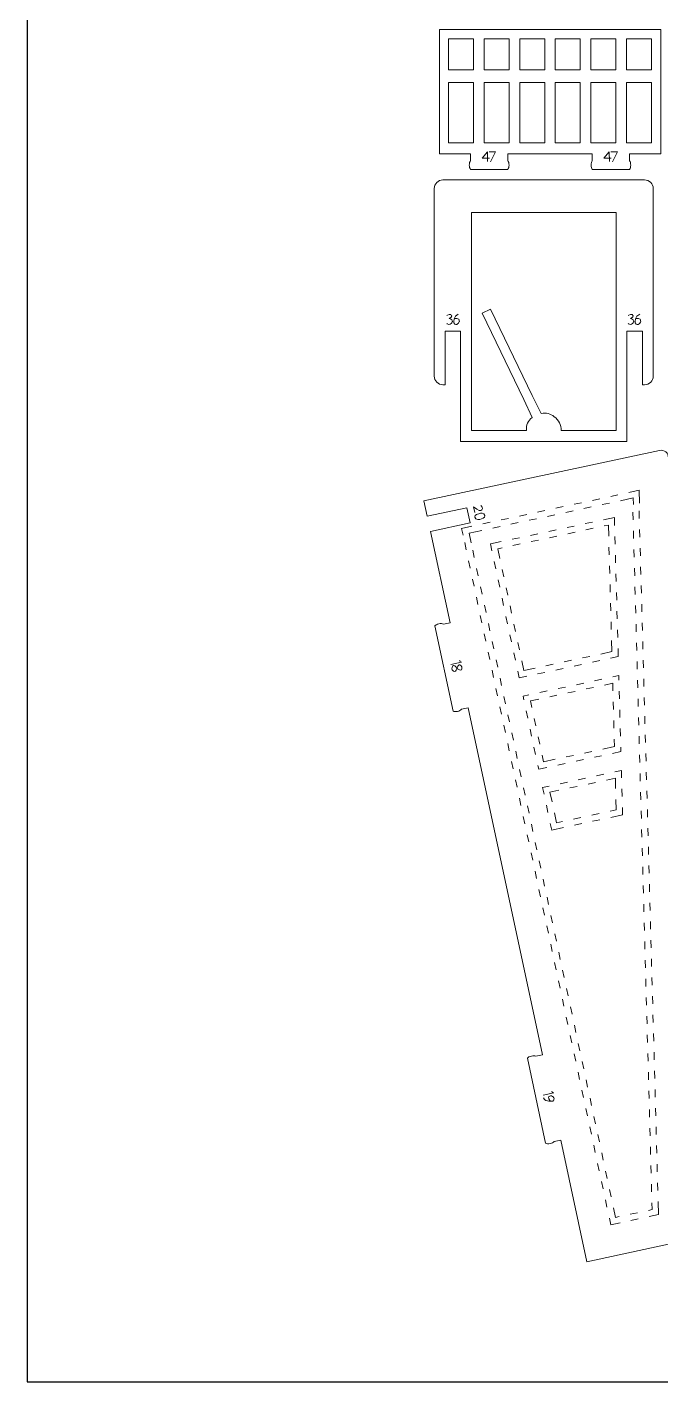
# Model space of a CAD drawing. Header units: centimetres. Extents: x -25 to 25, y -32.5 to 32.5.
# Drawn here: x -25 to -12.67, y -32.5 to -6.16 of the extents above; entities that cross this region are included whole.
import ezdxf

# ---------------------------------------------------------------- set-up
doc = ezdxf.new("R2010")
doc.units = ezdxf.units.CM
doc.header["$MEASUREMENT"] = 0
doc.layers.add('Capa 1', color=7, linetype='Continuous')

msp = doc.modelspace()

# ---------------------------------------------------------------- linework, layer by layer
at = {"layer": 'Capa 1', "color": 254}
msp.add_lwpolyline([(-25, -32.5), (25, -32.5), (25, 32.5), (-25, 32.5), (-25, -32.5)], close=True, dxfattribs=at)
at = {"layer": 'Capa 1', "color": 250, "lineweight": 9}
for points, knots in [([(-13.28045, -8.75421), (-13.28045, -8.75421), (-13.28049, -8.62171), (-13.28049, -8.62171), (-13.28049, -8.62171), (-13.28049, -8.62171), (-12.67528, -8.62171), (-12.67528, -8.62171), (-12.67528, -8.62171), (-12.67528, -8.62171), (-12.67528, -6.20094), (-12.67528, -6.20094), (-12.67528, -6.20094), (-12.67528, -6.20094), (-16.97973, -6.20094), (-16.97973, -6.20094), (-16.97973, -6.20094), (-16.97973, -6.20094), (-16.97973, -8.62171), (-16.97973, -8.62171), (-16.97973, -8.62171), (-16.97973, -8.62171), (-16.37453, -8.62171), (-16.37453, -8.62171), (-16.37453, -8.62171), (-16.37453, -8.62171), (-16.37453, -8.75421), (-16.37453, -8.75421)], [0, 0, 0, 0, 0.125, 0.125, 0.125, 0.125, 0.25, 0.25, 0.25, 0.25, 0.375, 0.375, 0.375, 0.375, 0.5, 0.5, 0.5, 0.5, 0.625, 0.625, 0.625, 0.625, 0.75, 0.75, 0.75, 0.75, 1, 1, 1, 1]), ([(-16.8013, -6.98458), (-16.8013, -6.98458), (-16.31466, -6.98458), (-16.31466, -6.98458), (-16.31466, -6.98458), (-16.31466, -6.98458), (-16.31466, -6.38563), (-16.31466, -6.38563), (-16.31466, -6.38563), (-16.31466, -6.38563), (-16.8013, -6.38563), (-16.8013, -6.38563), (-16.8013, -6.38563), (-16.8013, -6.38563), (-16.8013, -6.98458), (-16.8013, -6.98458)], [0, 0, 0, 0, 0.2, 0.2, 0.2, 0.2, 0.4, 0.4, 0.4, 0.4, 0.6, 0.6, 0.6, 0.6, 1, 1, 1, 1]), ([(-16.10911, -6.98458), (-16.10911, -6.98458), (-15.62247, -6.98458), (-15.62247, -6.98458), (-15.62247, -6.98458), (-15.62247, -6.98458), (-15.62247, -6.38563), (-15.62247, -6.38563), (-15.62247, -6.38563), (-15.62247, -6.38563), (-16.10911, -6.38563), (-16.10911, -6.38563), (-16.10911, -6.38563), (-16.10911, -6.38563), (-16.10911, -6.98458), (-16.10911, -6.98458)], [0, 0, 0, 0, 0.2, 0.2, 0.2, 0.2, 0.4, 0.4, 0.4, 0.4, 0.6, 0.6, 0.6, 0.6, 1, 1, 1, 1]), ([(-15.41692, -6.98458), (-15.41692, -6.98458), (-14.93029, -6.98458), (-14.93029, -6.98458), (-14.93029, -6.98458), (-14.93029, -6.98458), (-14.93029, -6.38563), (-14.93029, -6.38563), (-14.93029, -6.38563), (-14.93029, -6.38563), (-15.41692, -6.38563), (-15.41692, -6.38563), (-15.41692, -6.38563), (-15.41692, -6.38563), (-15.41692, -6.98458), (-15.41692, -6.98458)], [0, 0, 0, 0, 0.2, 0.2, 0.2, 0.2, 0.4, 0.4, 0.4, 0.4, 0.6, 0.6, 0.6, 0.6, 1, 1, 1, 1]), ([(-14.72473, -6.98458), (-14.72473, -6.98458), (-14.2381, -6.98458), (-14.2381, -6.98458), (-14.2381, -6.98458), (-14.2381, -6.98458), (-14.2381, -6.38563), (-14.2381, -6.38563), (-14.2381, -6.38563), (-14.2381, -6.38563), (-14.72473, -6.38563), (-14.72473, -6.38563), (-14.72473, -6.38563), (-14.72473, -6.38563), (-14.72473, -6.98458), (-14.72473, -6.98458)], [0, 0, 0, 0, 0.2, 0.2, 0.2, 0.2, 0.4, 0.4, 0.4, 0.4, 0.6, 0.6, 0.6, 0.6, 1, 1, 1, 1]), ([(-14.03254, -6.98458), (-14.03254, -6.98458), (-13.54591, -6.98458), (-13.54591, -6.98458), (-13.54591, -6.98458), (-13.54591, -6.98458), (-13.54591, -6.38563), (-13.54591, -6.38563), (-13.54591, -6.38563), (-13.54591, -6.38563), (-14.03254, -6.38563), (-14.03254, -6.38563), (-14.03254, -6.38563), (-14.03254, -6.38563), (-14.03254, -6.98458), (-14.03254, -6.98458)], [0, 0, 0, 0, 0.2, 0.2, 0.2, 0.2, 0.4, 0.4, 0.4, 0.4, 0.6, 0.6, 0.6, 0.6, 1, 1, 1, 1]), ([(-13.34035, -6.98458), (-13.34035, -6.98458), (-12.85372, -6.98458), (-12.85372, -6.98458), (-12.85372, -6.98458), (-12.85372, -6.98458), (-12.85372, -6.38563), (-12.85372, -6.38563), (-12.85372, -6.38563), (-12.85372, -6.38563), (-13.34035, -6.38563), (-13.34035, -6.38563), (-13.34035, -6.38563), (-13.34035, -6.38563), (-13.34035, -6.98458), (-13.34035, -6.98458)], [0, 0, 0, 0, 0.2, 0.2, 0.2, 0.2, 0.4, 0.4, 0.4, 0.4, 0.6, 0.6, 0.6, 0.6, 1, 1, 1, 1]), ([(-16.8013, -7.23452), (-16.8013, -7.23452), (-16.31466, -7.23452), (-16.31466, -7.23452), (-16.31466, -7.23452), (-16.31466, -7.23452), (-16.31466, -8.4052), (-16.31466, -8.4052), (-16.31466, -8.4052), (-16.31466, -8.4052), (-16.8013, -8.4052), (-16.8013, -8.4052), (-16.8013, -8.4052), (-16.8013, -8.4052), (-16.8013, -7.23452), (-16.8013, -7.23452)], [0, 0, 0, 0, 0.2, 0.2, 0.2, 0.2, 0.4, 0.4, 0.4, 0.4, 0.6, 0.6, 0.6, 0.6, 1, 1, 1, 1]), ([(-16.10911, -7.23452), (-16.10911, -7.23452), (-15.62247, -7.23452), (-15.62247, -7.23452), (-15.62247, -7.23452), (-15.62247, -7.23452), (-15.62247, -8.4052), (-15.62247, -8.4052), (-15.62247, -8.4052), (-15.62247, -8.4052), (-16.10911, -8.4052), (-16.10911, -8.4052), (-16.10911, -8.4052), (-16.10911, -8.4052), (-16.10911, -7.23452), (-16.10911, -7.23452)], [0, 0, 0, 0, 0.2, 0.2, 0.2, 0.2, 0.4, 0.4, 0.4, 0.4, 0.6, 0.6, 0.6, 0.6, 1, 1, 1, 1]), ([(-15.41692, -7.23452), (-15.41692, -7.23452), (-14.93029, -7.23452), (-14.93029, -7.23452), (-14.93029, -7.23452), (-14.93029, -7.23452), (-14.93029, -8.4052), (-14.93029, -8.4052), (-14.93029, -8.4052), (-14.93029, -8.4052), (-15.41692, -8.4052), (-15.41692, -8.4052), (-15.41692, -8.4052), (-15.41692, -8.4052), (-15.41692, -7.23452), (-15.41692, -7.23452)], [0, 0, 0, 0, 0.2, 0.2, 0.2, 0.2, 0.4, 0.4, 0.4, 0.4, 0.6, 0.6, 0.6, 0.6, 1, 1, 1, 1]), ([(-14.72473, -7.23452), (-14.72473, -7.23452), (-14.2381, -7.23452), (-14.2381, -7.23452), (-14.2381, -7.23452), (-14.2381, -7.23452), (-14.2381, -8.4052), (-14.2381, -8.4052), (-14.2381, -8.4052), (-14.2381, -8.4052), (-14.72473, -8.4052), (-14.72473, -8.4052), (-14.72473, -8.4052), (-14.72473, -8.4052), (-14.72473, -7.23452), (-14.72473, -7.23452)], [0, 0, 0, 0, 0.2, 0.2, 0.2, 0.2, 0.4, 0.4, 0.4, 0.4, 0.6, 0.6, 0.6, 0.6, 1, 1, 1, 1]), ([(-14.03254, -7.23452), (-14.03254, -7.23452), (-13.54591, -7.23452), (-13.54591, -7.23452), (-13.54591, -7.23452), (-13.54591, -7.23452), (-13.54591, -8.4052), (-13.54591, -8.4052), (-13.54591, -8.4052), (-13.54591, -8.4052), (-14.03254, -8.4052), (-14.03254, -8.4052), (-14.03254, -8.4052), (-14.03254, -8.4052), (-14.03254, -7.23452), (-14.03254, -7.23452)], [0, 0, 0, 0, 0.2, 0.2, 0.2, 0.2, 0.4, 0.4, 0.4, 0.4, 0.6, 0.6, 0.6, 0.6, 1, 1, 1, 1]), ([(-13.34035, -7.23452), (-13.34035, -7.23452), (-12.85372, -7.23452), (-12.85372, -7.23452), (-12.85372, -7.23452), (-12.85372, -7.23452), (-12.85372, -8.4052), (-12.85372, -8.4052), (-12.85372, -8.4052), (-12.85372, -8.4052), (-13.34035, -8.4052), (-13.34035, -8.4052), (-13.34035, -8.4052), (-13.34035, -8.4052), (-13.34035, -7.23452), (-13.34035, -7.23452)], [0, 0, 0, 0, 0.2, 0.2, 0.2, 0.2, 0.4, 0.4, 0.4, 0.4, 0.6, 0.6, 0.6, 0.6, 1, 1, 1, 1]), ([(-15.64827, -8.75421), (-15.64827, -8.75421), (-15.64831, -8.62171), (-15.64831, -8.62171), (-15.64831, -8.62171), (-15.64831, -8.62171), (-14.00671, -8.62171), (-14.00671, -8.62171), (-14.00671, -8.62171), (-14.00671, -8.62171), (-14.00671, -8.75421), (-14.00671, -8.75421)], [0, 0, 0, 0, 0.25, 0.25, 0.25, 0.25, 0.5, 0.5, 0.5, 0.5, 1, 1, 1, 1]), ([(-16.37453, -8.75421), (-16.38852, -8.77217), (-16.39779, -8.80356), (-16.39779, -8.83928), (-16.39779, -8.83928), (-16.39779, -8.87499), (-16.38852, -8.90638), (-16.37453, -8.92434)], [0, 0, 0, 0, 0.33333333, 0.33333333, 0.33333333, 0.33333333, 1, 1, 1, 1]), ([(-15.64827, -8.75421), (-15.63428, -8.77217), (-15.62501, -8.80356), (-15.62501, -8.83928), (-15.62501, -8.83928), (-15.62501, -8.87499), (-15.63428, -8.90638), (-15.64827, -8.92434)], [0, 0, 0, 0, 0.33333333, 0.33333333, 0.33333333, 0.33333333, 1, 1, 1, 1]), ([(-14.00671, -8.75421), (-14.0207, -8.77217), (-14.02997, -8.80356), (-14.02997, -8.83928), (-14.02997, -8.83928), (-14.02997, -8.87499), (-14.0207, -8.90638), (-14.00671, -8.92434)], [0, 0, 0, 0, 0.33333333, 0.33333333, 0.33333333, 0.33333333, 1, 1, 1, 1]), ([(-13.28045, -8.75421), (-13.26646, -8.77217), (-13.25719, -8.80356), (-13.25719, -8.83928), (-13.25719, -8.83928), (-13.25719, -8.87499), (-13.26646, -8.90638), (-13.28045, -8.92434)], [0, 0, 0, 0, 0.33333333, 0.33333333, 0.33333333, 0.33333333, 1, 1, 1, 1]), ([(-13.33056, -14.21333), (-13.33056, -14.21333), (-13.33056, -12.07013), (-13.33056, -12.07013), (-13.33056, -12.07013), (-13.33056, -12.07013), (-13.03056, -12.07013), (-13.03056, -12.07013), (-13.03056, -12.07013), (-13.03056, -12.07013), (-13.03056, -13.11168), (-13.03056, -13.11168), (-13.03056, -13.11168), (-13.03056, -13.11168), (-12.9882, -13.11168), (-12.9882, -13.11168), (-12.9882, -13.11168), (-12.94329, -13.11168), (-12.90017, -13.09389), (-12.8684, -13.06216), (-12.8684, -13.06216), (-12.8366, -13.03039), (-12.81874, -12.98707), (-12.81874, -12.94216), (-12.81874, -12.94216), (-12.81874, -12.94216), (-12.81874, -9.29812), (-12.81874, -9.29812), (-12.81874, -9.29812), (-12.81868, -9.25321), (-12.8365, -9.21012), (-12.86827, -9.17832), (-12.86827, -9.17832), (-12.9, -9.14655), (-12.94329, -9.12866), (-12.9882, -9.12866), (-12.9882, -9.12866), (-12.9882, -9.12866), (-16.91027, -9.12866), (-16.91027, -9.12866), (-16.91027, -9.12866), (-16.95517, -9.1286), (-16.99827, -9.14647), (-17.03006, -9.17819), (-17.03006, -9.17819), (-17.06185, -9.20991), (-17.07972, -9.25321), (-17.07972, -9.29812), (-17.07972, -9.29812), (-17.07972, -9.29812), (-17.07972, -12.94216), (-17.07972, -12.94216), (-17.07972, -12.94216), (-17.07979, -12.98707), (-17.06192, -13.03018), (-17.0302, -13.06196), (-17.0302, -13.06196), (-16.99848, -13.09374), (-16.95517, -13.11161), (-16.91027, -13.11168), (-16.91027, -13.11168), (-16.91027, -13.11168), (-16.86784, -13.11168), (-16.86784, -13.11168), (-16.86784, -13.11168), (-16.86784, -13.11168), (-16.86784, -12.07013), (-16.86784, -12.07013), (-16.86784, -12.07013), (-16.86784, -12.07013), (-16.56784, -12.07013), (-16.56784, -12.07013), (-16.56784, -12.07013), (-16.56784, -12.07013), (-16.56784, -14.21333), (-16.56784, -14.21333), (-16.56784, -14.21333), (-16.56784, -14.21333), (-13.33056, -14.21333), (-13.33056, -14.21333)], [0, 0, 0, 0, 0.04761905, 0.04761905, 0.04761905, 0.04761905, 0.0952381, 0.0952381, 0.0952381, 0.0952381, 0.14285714, 0.14285714, 0.14285714, 0.14285714, 0.19047619, 0.19047619, 0.19047619, 0.19047619, 0.23809524, 0.23809524, 0.23809524, 0.23809524, 0.28571429, 0.28571429, 0.28571429, 0.28571429, 0.33333333, 0.33333333, 0.33333333, 0.33333333, 0.38095238, 0.38095238, 0.38095238, 0.38095238, 0.42857143, 0.42857143, 0.42857143, 0.42857143, 0.47619048, 0.47619048, 0.47619048, 0.47619048, 0.52380952, 0.52380952, 0.52380952, 0.52380952, 0.57142857, 0.57142857, 0.57142857, 0.57142857, 0.61904762, 0.61904762, 0.61904762, 0.61904762, 0.66666667, 0.66666667, 0.66666667, 0.66666667, 0.71428571, 0.71428571, 0.71428571, 0.71428571, 0.76190476, 0.76190476, 0.76190476, 0.76190476, 0.80952381, 0.80952381, 0.80952381, 0.80952381, 0.85714286, 0.85714286, 0.85714286, 0.85714286, 0.9047619, 0.9047619, 0.9047619, 0.9047619, 1, 1, 1, 1]), ([(-14.99752, -13.66707), (-14.89342, -13.65736), (-14.82867, -13.66756), (-14.74415, -13.73174), (-14.74415, -13.73174), (-14.65968, -13.79599), (-14.6101, -13.89537), (-14.61023, -14.00151), (-14.61023, -14.00151), (-14.61023, -14.00151), (-13.54244, -14.00151), (-13.54244, -14.00151), (-13.54244, -14.00151), (-13.54244, -14.00151), (-13.54244, -11.85825), (-13.54244, -11.85825), (-13.54244, -11.85825), (-13.54244, -11.85825), (-13.54244, -9.76425), (-13.54244, -9.76425), (-13.54244, -9.76425), (-13.54244, -9.76425), (-16.35596, -9.76425), (-16.35596, -9.76425), (-16.35596, -9.76425), (-16.35596, -9.76425), (-16.35596, -11.85825), (-16.35596, -11.85825), (-16.35596, -11.85825), (-16.35596, -11.85825), (-16.35596, -14.00151), (-16.35596, -14.00151), (-16.35596, -14.00151), (-16.35596, -14.00151), (-15.28817, -14.00151), (-15.28817, -14.00151), (-15.28817, -14.00151), (-15.28817, -13.89256), (-15.26307, -13.81207), (-15.17467, -13.74837), (-15.17467, -13.74837), (-15.17467, -13.74837), (-15.33817, -13.39925), (-15.33817, -13.39925), (-15.33817, -13.39925), (-15.33817, -13.39925), (-16.14749, -11.71972), (-16.14749, -11.71972), (-16.14749, -11.71972), (-16.14749, -11.71972), (-15.98714, -11.64248), (-15.98714, -11.64248), (-15.98714, -11.64248), (-15.98714, -11.64248), (-15.17782, -13.32202), (-15.17782, -13.32202), (-15.17782, -13.32202), (-15.17782, -13.32202), (-14.99752, -13.66707), (-14.99752, -13.66707)], [0, 0, 0, 0, 0.0625, 0.0625, 0.0625, 0.0625, 0.125, 0.125, 0.125, 0.125, 0.1875, 0.1875, 0.1875, 0.1875, 0.25, 0.25, 0.25, 0.25, 0.3125, 0.3125, 0.3125, 0.3125, 0.375, 0.375, 0.375, 0.375, 0.4375, 0.4375, 0.4375, 0.4375, 0.5, 0.5, 0.5, 0.5, 0.5625, 0.5625, 0.5625, 0.5625, 0.625, 0.625, 0.625, 0.625, 0.6875, 0.6875, 0.6875, 0.6875, 0.75, 0.75, 0.75, 0.75, 0.8125, 0.8125, 0.8125, 0.8125, 0.875, 0.875, 0.875, 0.875, 1, 1, 1, 1]), ([(-16.90226, -17.76501), (-16.90226, -17.76501), (-16.77272, -17.73727), (-16.77272, -17.73727), (-16.77272, -17.73727), (-16.77272, -17.73727), (-17.15297, -15.96196), (-17.15297, -15.96196), (-17.15297, -15.96196), (-17.15297, -15.96196), (-16.3837, -15.7972), (-16.3837, -15.7972), (-16.3837, -15.7972), (-16.3837, -15.7972), (-16.44707, -15.50133), (-16.44707, -15.50133), (-16.44707, -15.50133), (-16.44707, -15.50133), (-17.21635, -15.66609), (-17.21635, -15.66609), (-17.21635, -15.66609), (-17.21635, -15.66609), (-17.27973, -15.37019), (-17.27973, -15.37019), (-17.27973, -15.37019), (-17.27973, -15.37019), (-12.70029, -14.38932), (-12.70029, -14.38932), (-12.70029, -14.38932), (-12.65625, -14.37993), (-12.61036, -14.39064), (-12.57503, -14.41846), (-12.57503, -14.41846), (-12.53969, -14.44632), (-12.52369, -14.48827), (-12.52246, -14.53327)], [0, 0, 0, 0, 0.1, 0.1, 0.1, 0.1, 0.2, 0.2, 0.2, 0.2, 0.3, 0.3, 0.3, 0.3, 0.4, 0.4, 0.4, 0.4, 0.5, 0.5, 0.5, 0.5, 0.6, 0.6, 0.6, 0.6, 0.7, 0.7, 0.7, 0.7, 0.8, 0.8, 0.8, 0.8, 1, 1, 1, 1]), ([(-17.06864, -17.80065), (-17.05401, -17.78321), (-17.02526, -17.76757), (-16.99033, -17.76009), (-16.99033, -17.76009), (-16.95541, -17.75261), (-16.92277, -17.7551), (-16.90228, -17.76502)], [0, 0, 0, 0, 0.33333333, 0.33333333, 0.33333333, 0.33333333, 1, 1, 1, 1]), ([(-16.71375, -19.45757), (-16.69326, -19.46749), (-16.66062, -19.46997), (-16.62569, -19.4625), (-16.62569, -19.4625), (-16.59077, -19.45501), (-16.56202, -19.43938), (-16.54739, -19.42193)], [0, 0, 0, 0, 0.33333333, 0.33333333, 0.33333333, 0.33333333, 1, 1, 1, 1]), ([(-15.10239, -26.16821), (-15.10239, -26.16821), (-14.97286, -26.14041), (-14.97286, -26.14041), (-14.97286, -26.14041), (-14.97286, -26.14041), (-16.41781, -19.39423), (-16.41781, -19.39423), (-16.41781, -19.39423), (-16.41781, -19.39423), (-16.54737, -19.42195), (-16.54737, -19.42195)], [0, 0, 0, 0, 0.25, 0.25, 0.25, 0.25, 0.5, 0.5, 0.5, 0.5, 1, 1, 1, 1]), ([(-15.26877, -26.20385), (-15.25413, -26.18642), (-15.22538, -26.17077), (-15.19045, -26.16329), (-15.19045, -26.16329), (-15.15554, -26.15581), (-15.1229, -26.15831), (-15.10241, -26.16822)], [0, 0, 0, 0, 0.33333333, 0.33333333, 0.33333333, 0.33333333, 1, 1, 1, 1]), ([(-14.91387, -27.86078), (-14.89337, -27.87069), (-14.86075, -27.87318), (-14.82582, -27.8657), (-14.82582, -27.8657), (-14.7909, -27.85822), (-14.76215, -27.84258), (-14.74751, -27.82515)], [0, 0, 0, 0, 0.33333333, 0.33333333, 0.33333333, 0.33333333, 1, 1, 1, 1]), ([(-12.10097, -29.60773), (-12.09898, -29.68067), (-12.15062, -29.74464), (-12.22194, -29.75987), (-12.22194, -29.75987), (-12.22194, -29.75987), (-14.11095, -30.16447), (-14.11095, -30.16447), (-14.11095, -30.16447), (-14.11095, -30.16447), (-14.61796, -27.79739), (-14.61796, -27.79739), (-14.61796, -27.79739), (-14.61796, -27.79739), (-14.7475, -27.82514), (-14.7475, -27.82514)], [0, 0, 0, 0, 0.2, 0.2, 0.2, 0.2, 0.4, 0.4, 0.4, 0.4, 0.6, 0.6, 0.6, 0.6, 1, 1, 1, 1])]:
    msp.add_open_spline(points, degree=3, knots=knots, dxfattribs=at)
at = {"layer": 'Capa 1', "color": 22, "lineweight": 5}
for points, knots in [([(-16.00798, -8.70822), (-16.00798, -8.70822), (-16.14764, -8.70822), (-16.14764, -8.70822), (-16.14764, -8.70822), (-16.14764, -8.70822), (-16.04259, -8.58461), (-16.04259, -8.58461), (-16.04259, -8.58461), (-16.04259, -8.58461), (-16.04138, -8.77252), (-16.04138, -8.77252)], [0, 0, 0, 0, 0.25, 0.25, 0.25, 0.25, 0.5, 0.5, 0.5, 0.5, 1, 1, 1, 1]), ([(-16.01131, -8.58378), (-16.01131, -8.58378), (-15.88605, -8.58378), (-15.88605, -8.58378), (-15.88605, -8.58378), (-15.88605, -8.58378), (-15.98327, -8.77336), (-15.98327, -8.77336)], [0, 0, 0, 0, 0.33333333, 0.33333333, 0.33333333, 0.33333333, 1, 1, 1, 1]), ([(-13.63995, -8.70822), (-13.63995, -8.70822), (-13.77961, -8.70822), (-13.77961, -8.70822), (-13.77961, -8.70822), (-13.77961, -8.70822), (-13.67456, -8.58461), (-13.67456, -8.58461), (-13.67456, -8.58461), (-13.67456, -8.58461), (-13.67335, -8.77252), (-13.67335, -8.77252)], [0, 0, 0, 0, 0.25, 0.25, 0.25, 0.25, 0.5, 0.5, 0.5, 0.5, 1, 1, 1, 1]), ([(-13.64328, -8.58378), (-13.64328, -8.58378), (-13.51802, -8.58378), (-13.51802, -8.58378), (-13.51802, -8.58378), (-13.51802, -8.58378), (-13.61524, -8.77336), (-13.61524, -8.77336)], [0, 0, 0, 0, 0.33333333, 0.33333333, 0.33333333, 0.33333333, 1, 1, 1, 1]), ([(-16.83641, -11.91926), (-16.83641, -11.91926), (-16.82918, -11.93774), (-16.79313, -11.93654), (-16.79313, -11.93654), (-16.77442, -11.93592), (-16.76102, -11.92923), (-16.7513, -11.92158), (-16.7513, -11.92158), (-16.7276, -11.90288), (-16.72638, -11.87384), (-16.72638, -11.87384), (-16.72638, -11.87384), (-16.7276, -11.83213), (-16.78882, -11.82409), (-16.78882, -11.82409), (-16.78882, -11.82409), (-16.72886, -11.8018), (-16.74123, -11.76967), (-16.74123, -11.76967), (-16.74123, -11.76967), (-16.74987, -11.72024), (-16.83641, -11.76223), (-16.83641, -11.76223)], [0, 0, 0, 0, 0.14285714, 0.14285714, 0.14285714, 0.14285714, 0.28571429, 0.28571429, 0.28571429, 0.28571429, 0.42857143, 0.42857143, 0.42857143, 0.42857143, 0.57142857, 0.57142857, 0.57142857, 0.57142857, 0.71428571, 0.71428571, 0.71428571, 0.71428571, 1, 1, 1, 1]), ([(-16.68915, -11.83098), (-16.68915, -11.83098), (-16.58531, -11.79043), (-16.59026, -11.87909), (-16.59026, -11.87909), (-16.59026, -11.87909), (-16.64545, -12.00086), (-16.70071, -11.90517), (-16.70071, -11.90517), (-16.70071, -11.90517), (-16.70565, -11.7601), (-16.61174, -11.74034)], [0, 0, 0, 0, 0.25, 0.25, 0.25, 0.25, 0.5, 0.5, 0.5, 0.5, 1, 1, 1, 1]), ([(-13.30737, -11.91926), (-13.30737, -11.91926), (-13.30014, -11.93774), (-13.26409, -11.93654), (-13.26409, -11.93654), (-13.24538, -11.93592), (-13.23198, -11.92923), (-13.22226, -11.92158), (-13.22226, -11.92158), (-13.19856, -11.90288), (-13.19734, -11.87384), (-13.19734, -11.87384), (-13.19734, -11.87384), (-13.19856, -11.83213), (-13.25978, -11.82409), (-13.25978, -11.82409), (-13.25978, -11.82409), (-13.19982, -11.8018), (-13.21219, -11.76967), (-13.21219, -11.76967), (-13.21219, -11.76967), (-13.22083, -11.72024), (-13.30737, -11.76223), (-13.30737, -11.76223)], [0, 0, 0, 0, 0.14285714, 0.14285714, 0.14285714, 0.14285714, 0.28571429, 0.28571429, 0.28571429, 0.28571429, 0.42857143, 0.42857143, 0.42857143, 0.42857143, 0.57142857, 0.57142857, 0.57142857, 0.57142857, 0.71428571, 0.71428571, 0.71428571, 0.71428571, 1, 1, 1, 1]), ([(-13.16011, -11.83098), (-13.16011, -11.83098), (-13.05627, -11.79043), (-13.06122, -11.87909), (-13.06122, -11.87909), (-13.06122, -11.87909), (-13.11641, -12.00086), (-13.17167, -11.90517), (-13.17167, -11.90517), (-13.17167, -11.90517), (-13.17661, -11.7601), (-13.0827, -11.74034)], [0, 0, 0, 0, 0.25, 0.25, 0.25, 0.25, 0.5, 0.5, 0.5, 0.5, 1, 1, 1, 1]), ([(-16.24895, -15.52817), (-16.24895, -15.52817), (-16.31428, -15.48276), (-16.31428, -15.48276), (-16.31428, -15.48276), (-16.31428, -15.48276), (-16.29013, -15.59553), (-16.29013, -15.59553)], [0, 0, 0, 0, 0.33333333, 0.33333333, 0.33333333, 0.33333333, 1, 1, 1, 1]), ([(-16.17158, -15.4585), (-16.17158, -15.4585), (-16.11873, -15.51041), (-16.15294, -15.54551), (-16.15294, -15.54551), (-16.15294, -15.54551), (-16.17668, -15.58222), (-16.24895, -15.52817)], [0, 0, 0, 0, 0.33333333, 0.33333333, 0.33333333, 0.33333333, 1, 1, 1, 1]), ([(-16.2875, -15.68653), (-16.2875, -15.68653), (-16.30751, -15.62985), (-16.19194, -15.61124), (-16.19194, -15.61124), (-16.19194, -15.61124), (-16.10486, -15.59259), (-16.09435, -15.65265)], [0, 0, 0, 0, 0.33333333, 0.33333333, 0.33333333, 0.33333333, 1, 1, 1, 1]), ([(-16.09453, -15.65269), (-16.09453, -15.65269), (-16.07455, -15.70943), (-16.19006, -15.72805), (-16.19006, -15.72805), (-16.19006, -15.72805), (-16.27714, -15.74666), (-16.28772, -15.68658)], [0, 0, 0, 0, 0.33333333, 0.33333333, 0.33333333, 0.33333333, 1, 1, 1, 1]), ([(-16.63206, -18.61916), (-16.63206, -18.61916), (-16.60296, -18.49858), (-16.54096, -18.5948), (-16.54096, -18.5948), (-16.54096, -18.5948), (-16.52885, -18.75246), (-16.6703, -18.5823), (-16.6703, -18.5823), (-16.6703, -18.5823), (-16.73777, -18.53165), (-16.73925, -18.63762), (-16.73925, -18.63762), (-16.73925, -18.63762), (-16.6807, -18.76151), (-16.63206, -18.61916)], [0, 0, 0, 0, 0.2, 0.2, 0.2, 0.2, 0.4, 0.4, 0.4, 0.4, 0.6, 0.6, 0.6, 0.6, 1, 1, 1, 1]), ([(-14.81961, -27.04343), (-14.81961, -27.04343), (-14.90698, -26.94487), (-14.81876, -26.93438), (-14.81876, -26.93438), (-14.81876, -26.93438), (-14.68929, -26.96768), (-14.77401, -27.03865), (-14.77401, -27.03865), (-14.77401, -27.03865), (-14.91602, -27.06859), (-14.95172, -26.97949)], [0, 0, 0, 0, 0.25, 0.25, 0.25, 0.25, 0.5, 0.5, 0.5, 0.5, 1, 1, 1, 1])]:
    msp.add_open_spline(points, degree=3, knots=knots, dxfattribs=at)
at = {"layer": 'Capa 1', "color": 250, "lineweight": 9}
for points in [[(-16.37453, -8.92434), (-16.37453, -8.92434), (-15.64831, -8.92434), (-15.64831, -8.92434)], [(-14.00671, -8.92434), (-14.00671, -8.92434), (-13.28049, -8.92434), (-13.28049, -8.92434)], [(-16.71374, -19.45762), (-16.71374, -19.45762), (-17.06864, -17.80065), (-17.06864, -17.80065)], [(-14.91387, -27.86078), (-14.91387, -27.86078), (-15.26878, -26.2038), (-15.26878, -26.2038)]]:
    msp.add_open_spline(points, degree=3, dxfattribs=at)
at = {"layer": 'Capa 1', "color": 1, "lineweight": 9}
for points in [[(-13.6479, -15.2828), (-13.6479, -15.2828), (-13.50588, -15.25238), (-13.50588, -15.25238)], [(-16.44707, -15.50133), (-16.44707, -15.50133), (-16.3837, -15.79719), (-16.3837, -15.79719)], [(-14.71309, -15.51096), (-14.71309, -15.51096), (-14.57107, -15.48054), (-14.57107, -15.48054)], [(-14.35801, -15.4349), (-14.35801, -15.4349), (-14.21599, -15.40448), (-14.21599, -15.40448)], [(-14.16713, -15.51782), (-14.16713, -15.51782), (-14.0251, -15.4874), (-14.0251, -15.4874)], [(-14.00293, -15.35885), (-14.00293, -15.35885), (-13.86091, -15.32843), (-13.86091, -15.32843)], [(-13.81205, -15.44177), (-13.81205, -15.44177), (-13.67003, -15.41135), (-13.67003, -15.41135)], [(-16.13331, -15.81515), (-16.13331, -15.81515), (-15.99129, -15.78473), (-15.99129, -15.78473)], [(-15.77828, -15.73911), (-15.77828, -15.73911), (-15.63626, -15.70869), (-15.63626, -15.70869)], [(-15.58735, -15.82202), (-15.58735, -15.82202), (-15.44533, -15.7916), (-15.44533, -15.7916)], [(-15.4232, -15.66306), (-15.4232, -15.66306), (-15.28118, -15.63264), (-15.28118, -15.63264)], [(-15.23232, -15.74598), (-15.23232, -15.74598), (-15.0903, -15.71556), (-15.0903, -15.71556)], [(-15.06812, -15.587), (-15.06812, -15.587), (-14.9261, -15.55658), (-14.9261, -15.55658)], [(-14.87724, -15.66992), (-14.87724, -15.66992), (-14.73522, -15.6395), (-14.73522, -15.6395)], [(-14.52216, -15.59387), (-14.52216, -15.59387), (-14.38014, -15.56345), (-14.38014, -15.56345)], [(-14.14173, -15.81212), (-14.14173, -15.81212), (-13.99966, -15.78169), (-13.99966, -15.78169)], [(-13.21475, -15.59089), (-13.21475, -15.59089), (-13.21073, -15.73607), (-13.21073, -15.73607)], [(-13.09436, -15.5651), (-13.09436, -15.5651), (-13.09034, -15.71029), (-13.09034, -15.71029)], [(-15.94243, -15.89807), (-15.94243, -15.89807), (-15.80041, -15.86765), (-15.80041, -15.86765)], [(-15.20692, -16.04027), (-15.20692, -16.04027), (-15.06485, -16.00984), (-15.06485, -16.00984)], [(-14.85184, -15.96421), (-14.85184, -15.96421), (-14.70982, -15.93379), (-14.70982, -15.93379)], [(-14.83845, -16.08515), (-14.83845, -16.08515), (-14.69643, -16.05473), (-14.69643, -16.05473)], [(-14.49676, -15.88816), (-14.49676, -15.88816), (-14.35474, -15.85774), (-14.35474, -15.85774)], [(-14.48342, -16.00911), (-14.48342, -16.00911), (-14.34139, -15.97869), (-14.34139, -15.97869)], [(-14.12834, -15.93305), (-14.12834, -15.93305), (-13.98631, -15.90263), (-13.98631, -15.90263)], [(-13.56495, -16.06439), (-13.56495, -16.06439), (-13.56098, -16.20959), (-13.56098, -16.20959)], [(-13.20474, -15.95386), (-13.20474, -15.95386), (-13.20073, -16.09904), (-13.20073, -16.09904)], [(-13.08436, -15.92807), (-13.08436, -15.92807), (-13.08039, -16.07327), (-13.08039, -16.07327)], [(-16.45729, -16.3205), (-16.45729, -16.3205), (-16.48771, -16.17848), (-16.48771, -16.17848)], [(-16.3009, -16.47264), (-16.3009, -16.47264), (-16.33132, -16.33062), (-16.33132, -16.33062)], [(-15.56195, -16.11631), (-15.56195, -16.11631), (-15.41993, -16.08589), (-15.41993, -16.08589)], [(-15.54861, -16.23726), (-15.54861, -16.23726), (-15.40658, -16.20684), (-15.40658, -16.20684)], [(-15.19353, -16.16121), (-15.19353, -16.16121), (-15.05151, -16.13079), (-15.05151, -16.13079)], [(-13.68034, -16.27166), (-13.68034, -16.27166), (-13.67632, -16.41685), (-13.67632, -16.41685)], [(-13.19474, -16.31683), (-13.19474, -16.31683), (-13.19077, -16.46202), (-13.19077, -16.46202)], [(-13.07436, -16.29104), (-13.07436, -16.29104), (-13.07039, -16.43624), (-13.07039, -16.43624)], [(-16.38125, -16.67553), (-16.38125, -16.67553), (-16.41167, -16.53351), (-16.41167, -16.53351)], [(-15.88244, -16.6925), (-15.88244, -16.6925), (-15.91286, -16.55048), (-15.91286, -16.55048)], [(-13.55495, -16.42736), (-13.55495, -16.42736), (-13.55098, -16.57256), (-13.55098, -16.57256)], [(-16.22485, -16.82772), (-16.22485, -16.82772), (-16.25527, -16.68569), (-16.25527, -16.68569)], [(-15.72609, -16.84469), (-15.72609, -16.84469), (-15.75651, -16.70267), (-15.75651, -16.70267)], [(-13.67033, -16.63463), (-13.67033, -16.63463), (-13.66636, -16.77983), (-13.66636, -16.77983)], [(-13.545, -16.79034), (-13.545, -16.79034), (-13.54098, -16.93553), (-13.54098, -16.93553)], [(-13.18474, -16.6798), (-13.18474, -16.6798), (-13.18077, -16.82499), (-13.18077, -16.82499)], [(-13.06441, -16.65402), (-13.06441, -16.65402), (-13.06039, -16.79921), (-13.06039, -16.79921)], [(-16.3052, -17.03061), (-16.3052, -17.03061), (-16.33562, -16.88859), (-16.33562, -16.88859)], [(-16.14879, -17.1828), (-16.14879, -17.1828), (-16.17921, -17.04077), (-16.17921, -17.04077)], [(-15.8064, -17.04753), (-15.8064, -17.04753), (-15.83682, -16.90551), (-15.83682, -16.90551)], [(-15.65004, -17.19973), (-15.65004, -17.19973), (-15.68046, -17.0577), (-15.68046, -17.0577)], [(-13.66033, -16.99761), (-13.66033, -16.99761), (-13.65636, -17.1428), (-13.65636, -17.1428)], [(-13.17479, -17.04278), (-13.17479, -17.04278), (-13.17077, -17.18796), (-13.17077, -17.18796)], [(-13.0544, -17.01699), (-13.0544, -17.01699), (-13.05039, -17.16218), (-13.05039, -17.16218)], [(-16.22914, -17.38569), (-16.22914, -17.38569), (-16.25957, -17.24362), (-16.25957, -17.24362)], [(-15.73034, -17.40261), (-15.73034, -17.40261), (-15.76076, -17.26059), (-15.76076, -17.26059)], [(-13.65038, -17.36059), (-13.65038, -17.36059), (-13.64635, -17.50582), (-13.64635, -17.50582)], [(-13.535, -17.15332), (-13.535, -17.15332), (-13.53098, -17.2985), (-13.53098, -17.2985)], [(-13.0444, -17.37997), (-13.0444, -17.37997), (-13.04043, -17.52516), (-13.04043, -17.52516)], [(-16.1531, -17.74072), (-16.1531, -17.74072), (-16.18352, -17.5987), (-16.18352, -17.5987)], [(-16.07275, -17.53783), (-16.07275, -17.53783), (-16.10317, -17.39581), (-16.10317, -17.39581)], [(-15.65429, -17.75769), (-15.65429, -17.75769), (-15.68471, -17.61567), (-15.68471, -17.61567)], [(-15.57399, -17.5548), (-15.57399, -17.5548), (-15.60441, -17.41278), (-15.60441, -17.41278)], [(-13.52499, -17.51633), (-13.52499, -17.51633), (-13.52097, -17.66152), (-13.52097, -17.66152)], [(-13.16479, -17.40575), (-13.16479, -17.40575), (-13.16077, -17.55094), (-13.16077, -17.55094)], [(-15.9967, -17.89291), (-15.9967, -17.89291), (-16.02712, -17.75089), (-16.02712, -17.75089)], [(-15.49793, -17.90988), (-15.49793, -17.90988), (-15.52836, -17.76781), (-15.52836, -17.76781)], [(-13.64037, -17.7236), (-13.64037, -17.7236), (-13.63635, -17.86879), (-13.63635, -17.86879)], [(-13.51498, -17.8793), (-13.51498, -17.8793), (-13.51101, -18.0245), (-13.51101, -18.0245)], [(-13.15479, -17.76872), (-13.15479, -17.76872), (-13.15082, -17.91392), (-13.15082, -17.91392)], [(-13.0344, -17.74294), (-13.0344, -17.74294), (-13.03043, -17.88813), (-13.03043, -17.88813)], [(-16.07704, -18.0958), (-16.07704, -18.0958), (-16.10746, -17.95378), (-16.10746, -17.95378)], [(-15.92064, -18.24799), (-15.92064, -18.24799), (-15.95106, -18.10596), (-15.95106, -18.10596)], [(-15.57824, -18.11272), (-15.57824, -18.11272), (-15.60866, -17.9707), (-15.60866, -17.9707)], [(-15.42189, -18.26492), (-15.42189, -18.26492), (-15.45231, -18.12289), (-15.45231, -18.12289)], [(-13.14479, -18.13169), (-13.14479, -18.13169), (-13.14082, -18.27689), (-13.14082, -18.27689)], [(-13.0244, -18.10591), (-13.0244, -18.10591), (-13.02043, -18.2511), (-13.02043, -18.2511)], [(-16.001, -18.45083), (-16.001, -18.45083), (-16.03142, -18.30881), (-16.03142, -18.30881)], [(-15.50219, -18.4678), (-15.50219, -18.4678), (-15.53261, -18.32578), (-15.53261, -18.32578)], [(-14.05399, -18.39281), (-14.05399, -18.39281), (-14.19601, -18.42323), (-14.19601, -18.42323)], [(-15.92495, -18.80591), (-15.92495, -18.80591), (-15.95537, -18.66389), (-15.95537, -18.66389)], [(-15.8446, -18.60302), (-15.8446, -18.60302), (-15.87502, -18.461), (-15.87502, -18.461)], [(-15.42868, -18.81101), (-15.42868, -18.81101), (-15.45656, -18.68086), (-15.45656, -18.68086)], [(-15.3357, -18.66734), (-15.3357, -18.66734), (-15.37625, -18.47797), (-15.37625, -18.47797)], [(-15.11918, -18.62096), (-15.11918, -18.62096), (-15.3357, -18.66734), (-15.3357, -18.66734)], [(-14.9263, -18.7034), (-14.9263, -18.7034), (-15.06832, -18.73382), (-15.06832, -18.73382)], [(-14.76415, -18.54492), (-14.76415, -18.54492), (-14.90617, -18.57534), (-14.90617, -18.57534)], [(-14.57122, -18.62735), (-14.57122, -18.62735), (-14.71324, -18.65777), (-14.71324, -18.65777)], [(-14.40907, -18.46886), (-14.40907, -18.46886), (-14.55109, -18.49928), (-14.55109, -18.49928)], [(-14.21619, -18.55131), (-14.21619, -18.55131), (-14.35821, -18.58173), (-14.35821, -18.58173)], [(-13.86111, -18.47525), (-13.86111, -18.47525), (-14.00313, -18.50567), (-14.00313, -18.50567)], [(-13.13478, -18.49471), (-13.13478, -18.49471), (-13.13081, -18.6399), (-13.13081, -18.6399)], [(-13.01444, -18.46893), (-13.01444, -18.46893), (-13.01042, -18.61412), (-13.01042, -18.61412)], [(-15.76854, -18.9581), (-15.76854, -18.9581), (-15.79896, -18.81608), (-15.79896, -18.81608)], [(-15.28138, -18.77946), (-15.28138, -18.77946), (-15.42868, -18.81101), (-15.42868, -18.81101)], [(-14.3151, -18.94386), (-14.3151, -18.94386), (-14.17308, -18.91344), (-14.17308, -18.91344)], [(-13.96002, -18.86781), (-13.96002, -18.86781), (-13.818, -18.83739), (-13.818, -18.83739)], [(-13.12482, -18.85769), (-13.12482, -18.85769), (-13.1208, -19.00287), (-13.1208, -19.00287)], [(-13.00444, -18.83191), (-13.00444, -18.83191), (-13.00042, -18.97709), (-13.00042, -18.97709)], [(-15.84889, -19.16099), (-15.84889, -19.16099), (-15.87931, -19.01897), (-15.87931, -19.01897)], [(-15.69249, -19.31318), (-15.69249, -19.31318), (-15.72291, -19.17115), (-15.72291, -19.17115)], [(-15.02521, -19.09596), (-15.02521, -19.09596), (-14.88319, -19.06554), (-14.88319, -19.06554)], [(-14.83433, -19.17888), (-14.83433, -19.17888), (-14.69231, -19.14846), (-14.69231, -19.14846)], [(-14.67013, -19.01991), (-14.67013, -19.01991), (-14.52811, -18.98949), (-14.52811, -18.98949)], [(-14.47925, -19.10283), (-14.47925, -19.10283), (-14.33723, -19.07241), (-14.33723, -19.07241)], [(-14.12417, -19.02677), (-14.12417, -19.02677), (-13.98215, -18.99635), (-13.98215, -18.99635)], [(-13.48224, -19.07003), (-13.48224, -19.07003), (-13.47822, -19.21521), (-13.47822, -19.21521)], [(-13.11482, -19.22066), (-13.11482, -19.22066), (-13.1108, -19.36585), (-13.1108, -19.36585)], [(-12.99444, -19.19488), (-12.99444, -19.19488), (-12.99047, -19.34007), (-12.99047, -19.34007)], [(-15.77285, -19.51602), (-15.77285, -19.51602), (-15.80327, -19.374), (-15.80327, -19.374)], [(-15.26137, -19.59216), (-15.26137, -19.59216), (-15.29179, -19.45013), (-15.29179, -19.45013)], [(-13.59762, -19.2773), (-13.59762, -19.2773), (-13.5936, -19.42248), (-13.5936, -19.42248)], [(-13.47224, -19.433), (-13.47224, -19.433), (-13.46822, -19.57818), (-13.46822, -19.57818)], [(-15.69679, -19.8711), (-15.69679, -19.8711), (-15.72721, -19.72908), (-15.72721, -19.72908)], [(-15.61645, -19.66821), (-15.61645, -19.66821), (-15.64686, -19.52619), (-15.64686, -19.52619)], [(-15.10501, -19.74435), (-15.10501, -19.74435), (-15.13543, -19.60233), (-15.13543, -19.60233)], [(-13.58762, -19.64027), (-13.58762, -19.64027), (-13.5836, -19.78545), (-13.5836, -19.78545)], [(-13.10482, -19.58363), (-13.10482, -19.58363), (-13.10085, -19.72883), (-13.10085, -19.72883)], [(-12.98444, -19.55785), (-12.98444, -19.55785), (-12.98047, -19.70304), (-12.98047, -19.70304)], [(-15.54039, -20.02329), (-15.54039, -20.02329), (-15.57081, -19.88127), (-15.57081, -19.88127)], [(-15.18531, -19.94723), (-15.18531, -19.94723), (-15.21573, -19.80521), (-15.21573, -19.80521)], [(-15.02896, -20.09943), (-15.02896, -20.09943), (-15.05938, -19.95741), (-15.05938, -19.95741)], [(-13.46224, -19.79597), (-13.46224, -19.79597), (-13.45826, -19.94121), (-13.45826, -19.94121)], [(-13.09482, -19.9466), (-13.09482, -19.9466), (-13.09085, -20.0918), (-13.09085, -20.0918)], [(-12.97448, -19.92083), (-12.97448, -19.92083), (-12.97046, -20.06601), (-12.97046, -20.06601)], [(-15.62074, -20.22618), (-15.62074, -20.22618), (-15.65116, -20.08416), (-15.65116, -20.08416)], [(-15.46434, -20.37837), (-15.46434, -20.37837), (-15.49477, -20.2363), (-15.49477, -20.2363)], [(-15.10926, -20.30231), (-15.10926, -20.30231), (-15.13969, -20.16024), (-15.13969, -20.16024)], [(-14.01601, -20.24142), (-14.01601, -20.24142), (-14.15804, -20.27184), (-14.15804, -20.27184)], [(-12.96448, -20.2838), (-12.96448, -20.2838), (-12.96046, -20.42898), (-12.96046, -20.42898)], [(-15.5447, -20.58122), (-15.5447, -20.58122), (-15.57511, -20.43919), (-15.57511, -20.43919)], [(-15.04842, -20.58636), (-15.04842, -20.58636), (-15.06363, -20.51532), (-15.06363, -20.51532)], [(-14.95544, -20.44264), (-14.95544, -20.44264), (-14.98333, -20.31244), (-14.98333, -20.31244)], [(-14.72612, -20.39352), (-14.72612, -20.39352), (-14.95544, -20.44264), (-14.95544, -20.44264)], [(-14.53323, -20.47601), (-14.53323, -20.47601), (-14.67525, -20.50643), (-14.67525, -20.50643)], [(-14.37109, -20.31748), (-14.37109, -20.31748), (-14.51311, -20.3479), (-14.51311, -20.3479)], [(-14.17815, -20.39996), (-14.17815, -20.39996), (-14.32017, -20.43038), (-14.32017, -20.43038)], [(-13.82307, -20.3239), (-13.82307, -20.3239), (-13.96514, -20.35433), (-13.96514, -20.35433)], [(-13.08487, -20.30958), (-13.08487, -20.30958), (-13.08085, -20.45477), (-13.08085, -20.45477)], [(-15.46864, -20.93629), (-15.46864, -20.93629), (-15.49906, -20.79427), (-15.49906, -20.79427)], [(-15.38829, -20.7334), (-15.38829, -20.7334), (-15.41871, -20.59138), (-15.41871, -20.59138)], [(-14.88826, -20.55205), (-14.88826, -20.55205), (-15.04842, -20.58636), (-15.04842, -20.58636)], [(-14.27708, -20.79247), (-14.27708, -20.79247), (-14.13505, -20.76205), (-14.13505, -20.76205)], [(-13.922, -20.71641), (-13.922, -20.71641), (-13.77998, -20.68599), (-13.77998, -20.68599)], [(-13.07487, -20.67255), (-13.07487, -20.67255), (-13.07085, -20.81774), (-13.07085, -20.81774)], [(-12.95448, -20.64677), (-12.95448, -20.64677), (-12.95051, -20.79196), (-12.95051, -20.79196)], [(-15.31224, -21.08848), (-15.31224, -21.08848), (-15.34266, -20.94646), (-15.34266, -20.94646)], [(-14.63216, -20.86852), (-14.63216, -20.86852), (-14.49013, -20.8381), (-14.49013, -20.8381)], [(-14.44127, -20.95144), (-14.44127, -20.95144), (-14.2992, -20.92101), (-14.2992, -20.92101)], [(-14.08619, -20.87539), (-14.08619, -20.87539), (-13.94417, -20.84497), (-13.94417, -20.84497)], [(-13.42987, -20.97123), (-13.42987, -20.97123), (-13.4259, -21.11642), (-13.4259, -21.11642)], [(-13.06487, -21.03552), (-13.06487, -21.03552), (-13.06089, -21.18072), (-13.06089, -21.18072)], [(-12.94448, -21.00974), (-12.94448, -21.00974), (-12.94051, -21.15493), (-12.94051, -21.15493)], [(-15.39259, -21.29137), (-15.39259, -21.29137), (-15.42301, -21.14935), (-15.42301, -21.14935)], [(-15.23618, -21.44356), (-15.23618, -21.44356), (-15.26661, -21.30149), (-15.26661, -21.30149)], [(-14.86843, -21.42667), (-14.86843, -21.42667), (-14.89885, -21.28465), (-14.89885, -21.28465)], [(-15.31654, -21.64641), (-15.31654, -21.64641), (-15.34696, -21.50438), (-15.34696, -21.50438)], [(-14.70194, -21.6262), (-14.70194, -21.6262), (-14.7425, -21.43684), (-14.7425, -21.43684)], [(-14.58244, -21.60061), (-14.58244, -21.60061), (-14.70194, -21.6262), (-14.70194, -21.6262)], [(-14.22736, -21.52455), (-14.22736, -21.52455), (-14.36938, -21.55497), (-14.36938, -21.55497)], [(-13.87233, -21.44851), (-13.87233, -21.44851), (-14.01435, -21.47893), (-14.01435, -21.47893)], [(-13.85694, -21.56897), (-13.85694, -21.56897), (-13.99896, -21.59939), (-13.99896, -21.59939)], [(-13.05487, -21.3985), (-13.05487, -21.3985), (-13.05088, -21.54374), (-13.05088, -21.54374)], [(-12.93448, -21.37271), (-12.93448, -21.37271), (-12.9305, -21.51795), (-12.9305, -21.51795)], [(-15.24049, -22.00148), (-15.24049, -22.00148), (-15.27091, -21.85946), (-15.27091, -21.85946)], [(-15.16014, -21.79859), (-15.16014, -21.79859), (-15.19056, -21.65657), (-15.19056, -21.65657)], [(-14.79492, -21.76988), (-14.79492, -21.76988), (-14.82281, -21.63968), (-14.82281, -21.63968)], [(-14.56705, -21.72107), (-14.56705, -21.72107), (-14.79492, -21.76988), (-14.79492, -21.76988)], [(-14.21202, -21.64503), (-14.21202, -21.64503), (-14.35404, -21.67544), (-14.35404, -21.67544)], [(-13.0449, -21.76152), (-13.0449, -21.76152), (-13.04088, -21.90671), (-13.04088, -21.90671)], [(-12.92452, -21.73574), (-12.92452, -21.73574), (-12.9205, -21.88092), (-12.9205, -21.88092)], [(-15.08409, -22.15367), (-15.08409, -22.15367), (-15.11451, -22.01165), (-15.11451, -22.01165)], [(-13.0349, -22.12449), (-13.0349, -22.12449), (-13.03088, -22.26968), (-13.03088, -22.26968)], [(-12.91452, -22.09871), (-12.91452, -22.09871), (-12.9105, -22.24389), (-12.9105, -22.24389)], [(-15.16443, -22.35656), (-15.16443, -22.35656), (-15.19485, -22.21454), (-15.19485, -22.21454)], [(-15.00804, -22.5087), (-15.00804, -22.5087), (-15.03846, -22.36668), (-15.03846, -22.36668)], [(-15.08839, -22.7116), (-15.08839, -22.7116), (-15.11881, -22.56957), (-15.11881, -22.56957)], [(-13.0249, -22.48746), (-13.0249, -22.48746), (-13.02088, -22.63265), (-13.02088, -22.63265)], [(-12.90452, -22.46168), (-12.90452, -22.46168), (-12.90054, -22.60687), (-12.90054, -22.60687)], [(-14.93199, -22.86378), (-14.93199, -22.86378), (-14.96241, -22.72176), (-14.96241, -22.72176)], [(-13.0149, -22.85044), (-13.0149, -22.85044), (-13.01093, -22.99563), (-13.01093, -22.99563)], [(-12.89452, -22.82465), (-12.89452, -22.82465), (-12.89054, -22.96984), (-12.89054, -22.96984)], [(-15.01234, -23.06668), (-15.01234, -23.06668), (-15.04276, -22.92465), (-15.04276, -22.92465)], [(-14.85593, -23.21886), (-14.85593, -23.21886), (-14.88635, -23.07684), (-14.88635, -23.07684)], [(-14.93628, -23.42175), (-14.93628, -23.42175), (-14.9667, -23.27973), (-14.9667, -23.27973)], [(-14.77989, -23.57389), (-14.77989, -23.57389), (-14.81031, -23.43187), (-14.81031, -23.43187)], [(-13.0049, -23.21341), (-13.0049, -23.21341), (-13.00093, -23.3586), (-13.00093, -23.3586)], [(-12.88456, -23.18763), (-12.88456, -23.18763), (-12.88054, -23.33282), (-12.88054, -23.33282)], [(-14.86024, -23.77679), (-14.86024, -23.77679), (-14.89066, -23.63476), (-14.89066, -23.63476)], [(-12.99495, -23.57639), (-12.99495, -23.57639), (-12.99093, -23.72157), (-12.99093, -23.72157)], [(-12.87456, -23.5506), (-12.87456, -23.5506), (-12.87054, -23.69579), (-12.87054, -23.69579)], [(-14.70384, -23.92897), (-14.70384, -23.92897), (-14.73426, -23.78695), (-14.73426, -23.78695)], [(-12.98495, -23.93936), (-12.98495, -23.93936), (-12.98093, -24.08454), (-12.98093, -24.08454)], [(-12.86456, -23.91357), (-12.86456, -23.91357), (-12.86059, -24.05877), (-12.86059, -24.05877)], [(-14.78418, -24.13187), (-14.78418, -24.13187), (-14.8146, -23.98984), (-14.8146, -23.98984)], [(-14.62778, -24.28405), (-14.62778, -24.28405), (-14.6582, -24.14203), (-14.6582, -24.14203)], [(-14.70813, -24.48694), (-14.70813, -24.48694), (-14.73856, -24.34488), (-14.73856, -24.34488)], [(-14.55174, -24.63908), (-14.55174, -24.63908), (-14.58216, -24.49706), (-14.58216, -24.49706)], [(-12.97494, -24.30233), (-12.97494, -24.30233), (-12.97097, -24.44752), (-12.97097, -24.44752)], [(-12.85456, -24.27654), (-12.85456, -24.27654), (-12.85059, -24.42174), (-12.85059, -24.42174)], [(-14.63209, -24.84198), (-14.63209, -24.84198), (-14.66251, -24.69995), (-14.66251, -24.69995)], [(-12.96493, -24.66535), (-12.96493, -24.66535), (-12.96096, -24.81054), (-12.96096, -24.81054)], [(-12.8446, -24.63957), (-12.8446, -24.63957), (-12.84058, -24.78475), (-12.84058, -24.78475)], [(-14.47568, -24.99416), (-14.47568, -24.99416), (-14.5061, -24.85214), (-14.5061, -24.85214)], [(-12.8346, -25.00254), (-12.8346, -25.00254), (-12.83058, -25.14773), (-12.83058, -25.14773)], [(-14.55603, -25.19706), (-14.55603, -25.19706), (-14.58645, -25.05503), (-14.58645, -25.05503)], [(-14.39963, -25.34924), (-14.39963, -25.34924), (-14.43005, -25.20722), (-14.43005, -25.20722)], [(-12.95498, -25.02833), (-12.95498, -25.02833), (-12.95096, -25.17351), (-12.95096, -25.17351)], [(-14.47999, -25.55209), (-14.47999, -25.55209), (-14.51041, -25.41007), (-14.51041, -25.41007)], [(-12.94498, -25.3913), (-12.94498, -25.3913), (-12.94096, -25.53648), (-12.94096, -25.53648)], [(-12.82459, -25.36551), (-12.82459, -25.36551), (-12.82058, -25.5107), (-12.82058, -25.5107)], [(-14.40393, -25.90717), (-14.40393, -25.90717), (-14.43435, -25.76515), (-14.43435, -25.76515)], [(-14.32359, -25.70427), (-14.32359, -25.70427), (-14.354, -25.56225), (-14.354, -25.56225)], [(-12.93498, -25.75427), (-12.93498, -25.75427), (-12.93096, -25.89945), (-12.93096, -25.89945)], [(-12.81459, -25.72848), (-12.81459, -25.72848), (-12.81062, -25.87368), (-12.81062, -25.87368)], [(-14.24753, -26.05935), (-14.24753, -26.05935), (-14.27795, -25.91733), (-14.27795, -25.91733)], [(-14.32788, -26.26225), (-14.32788, -26.26225), (-14.3583, -26.12022), (-14.3583, -26.12022)], [(-14.17148, -26.41443), (-14.17148, -26.41443), (-14.2019, -26.27241), (-14.2019, -26.27241)], [(-12.92498, -26.11724), (-12.92498, -26.11724), (-12.92101, -26.26243), (-12.92101, -26.26243)], [(-12.80459, -26.09145), (-12.80459, -26.09145), (-12.80062, -26.23665), (-12.80062, -26.23665)], [(-14.25184, -26.61728), (-14.25184, -26.61728), (-14.28225, -26.47526), (-14.28225, -26.47526)], [(-12.91498, -26.48021), (-12.91498, -26.48021), (-12.91101, -26.6254), (-12.91101, -26.6254)], [(-12.79464, -26.45443), (-12.79464, -26.45443), (-12.79062, -26.59962), (-12.79062, -26.59962)], [(-14.17578, -26.97236), (-14.17578, -26.97236), (-14.2062, -26.83034), (-14.2062, -26.83034)], [(-14.09543, -26.76946), (-14.09543, -26.76946), (-14.12585, -26.62744), (-14.12585, -26.62744)], [(-12.90502, -26.84319), (-12.90502, -26.84319), (-12.90101, -26.98837), (-12.90101, -26.98837)], [(-12.78464, -26.81741), (-12.78464, -26.81741), (-12.78062, -26.96259), (-12.78062, -26.96259)], [(-14.01938, -27.12454), (-14.01938, -27.12454), (-14.0498, -26.98252), (-14.0498, -26.98252)], [(-14.09973, -27.32744), (-14.09973, -27.32744), (-14.13015, -27.18541), (-14.13015, -27.18541)], [(-13.94332, -27.47962), (-13.94332, -27.47962), (-13.97375, -27.33755), (-13.97375, -27.33755)], [(-12.89502, -27.20616), (-12.89502, -27.20616), (-12.891, -27.35135), (-12.891, -27.35135)], [(-12.77464, -27.18038), (-12.77464, -27.18038), (-12.77067, -27.32557), (-12.77067, -27.32557)], [(-14.02368, -27.68247), (-14.02368, -27.68247), (-14.0541, -27.54045), (-14.0541, -27.54045)], [(-12.88502, -27.56913), (-12.88502, -27.56913), (-12.88104, -27.71437), (-12.88104, -27.71437)], [(-12.76464, -27.54335), (-12.76464, -27.54335), (-12.76066, -27.68859), (-12.76066, -27.68859)], [(-13.94763, -28.03755), (-13.94763, -28.03755), (-13.97805, -27.89553), (-13.97805, -27.89553)], [(-13.86728, -27.83465), (-13.86728, -27.83465), (-13.8977, -27.69263), (-13.8977, -27.69263)], [(-12.75467, -27.90637), (-12.75467, -27.90637), (-12.75066, -28.05156), (-12.75066, -28.05156)], [(-13.79123, -28.18973), (-13.79123, -28.18973), (-13.82165, -28.04771), (-13.82165, -28.04771)], [(-12.87501, -27.93215), (-12.87501, -27.93215), (-12.87104, -28.07734), (-12.87104, -28.07734)], [(-13.87157, -28.39263), (-13.87157, -28.39263), (-13.90199, -28.25061), (-13.90199, -28.25061)], [(-13.71518, -28.54477), (-13.71518, -28.54477), (-13.7456, -28.40274), (-13.7456, -28.40274)], [(-12.86506, -28.29513), (-12.86506, -28.29513), (-12.86104, -28.44031), (-12.86104, -28.44031)], [(-12.74467, -28.26934), (-12.74467, -28.26934), (-12.74065, -28.41453), (-12.74065, -28.41453)], [(-13.79553, -28.74766), (-13.79553, -28.74766), (-13.82595, -28.60564), (-13.82595, -28.60564)], [(-12.85506, -28.6581), (-12.85506, -28.6581), (-12.85104, -28.80328), (-12.85104, -28.80328)], [(-12.73467, -28.63232), (-12.73467, -28.63232), (-12.73065, -28.7775), (-12.73065, -28.7775)], [(-13.71948, -29.10274), (-13.71948, -29.10274), (-13.7499, -28.96072), (-13.7499, -28.96072)], [(-13.63913, -28.89984), (-13.63913, -28.89984), (-13.66955, -28.75782), (-13.66955, -28.75782)], [(-13.55293, -29.30226), (-13.55293, -29.30226), (-13.59349, -29.1129), (-13.59349, -29.1129)], [(-13.12621, -29.21087), (-13.12621, -29.21087), (-13.26824, -29.24128), (-13.26824, -29.24128)], [(-13.64596, -29.44595), (-13.64596, -29.44595), (-13.67384, -29.3158), (-13.67384, -29.3158)], [(-13.4659, -29.40738), (-13.4659, -29.40738), (-13.64596, -29.44595), (-13.64596, -29.44595)], [(-13.48129, -29.28692), (-13.48129, -29.28692), (-13.55293, -29.30226), (-13.55293, -29.30226)], [(-13.11082, -29.33133), (-13.11082, -29.33133), (-13.25284, -29.36175), (-13.25284, -29.36175)]]:
    msp.add_open_spline(points, degree=3, dxfattribs=at)
for points in [[(-13.29282, -15.20675), (-13.29282, -15.20675), (-13.09261, -15.16387), (-13.09261, -15.16387), (-13.09261, -15.16387), (-13.09261, -15.16387), (-13.08568, -15.41576), (-13.08568, -15.41576)], [(-13.45697, -15.36572), (-13.45697, -15.36572), (-13.20961, -15.31273), (-13.20961, -15.31273), (-13.20961, -15.31273), (-13.20961, -15.31273), (-13.20607, -15.44155), (-13.20607, -15.44155)], [(-13.78665, -15.73606), (-13.78665, -15.73606), (-13.57523, -15.69078), (-13.57523, -15.69078), (-13.57523, -15.69078), (-13.57523, -15.69078), (-13.57093, -15.84661), (-13.57093, -15.84661)], [(-16.51869, -16.03387), (-16.51869, -16.03387), (-16.54657, -15.90367), (-16.54657, -15.90367), (-16.54657, -15.90367), (-16.54657, -15.90367), (-16.34637, -15.86079), (-16.34637, -15.86079)], [(-16.36229, -16.18605), (-16.36229, -16.18605), (-16.40284, -15.99669), (-16.40284, -15.99669), (-16.40284, -15.99669), (-16.40284, -15.99669), (-16.15549, -15.94371), (-16.15549, -15.94371)], [(-13.7733, -15.85701), (-13.7733, -15.85701), (-13.69222, -15.83964), (-13.69222, -15.83964), (-13.69222, -15.83964), (-13.69222, -15.83964), (-13.68632, -16.05388), (-13.68632, -16.05388)], [(-15.9585, -16.33742), (-15.9585, -16.33742), (-15.98638, -16.20722), (-15.98638, -16.20722), (-15.98638, -16.20722), (-15.98638, -16.20722), (-15.77501, -16.16195), (-15.77501, -16.16195)], [(-15.80214, -16.48961), (-15.80214, -16.48961), (-15.8427, -16.30025), (-15.8427, -16.30025), (-15.8427, -16.30025), (-15.8427, -16.30025), (-15.76162, -16.28288), (-15.76162, -16.28288)], [(-13.63037, -18.08657), (-13.63037, -18.08657), (-13.62446, -18.30081), (-13.62446, -18.30081), (-13.62446, -18.30081), (-13.62446, -18.30081), (-13.84098, -18.34718), (-13.84098, -18.34718)], [(-13.50498, -18.24227), (-13.50498, -18.24227), (-13.5007, -18.39806), (-13.5007, -18.39806), (-13.5007, -18.39806), (-13.5007, -18.39806), (-13.64805, -18.42962), (-13.64805, -18.42962)], [(-13.76914, -18.95073), (-13.76914, -18.95073), (-13.60753, -18.91611), (-13.60753, -18.91611), (-13.60753, -18.91611), (-13.60753, -18.91611), (-13.6036, -19.05951), (-13.6036, -19.05951)], [(-13.60494, -18.79175), (-13.60494, -18.79175), (-13.49054, -18.76725), (-13.49054, -18.76725), (-13.49054, -18.76725), (-13.49054, -18.76725), (-13.48822, -18.85224), (-13.48822, -18.85224)], [(-15.33741, -19.23712), (-15.33741, -19.23712), (-15.35262, -19.16609), (-15.35262, -19.16609), (-15.35262, -19.16609), (-15.35262, -19.16609), (-15.23822, -19.14158), (-15.23822, -19.14158)], [(-15.18106, -19.38927), (-15.18106, -19.38927), (-15.20894, -19.25912), (-15.20894, -19.25912), (-15.20894, -19.25912), (-15.20894, -19.25912), (-15.04734, -19.22451), (-15.04734, -19.22451)], [(-13.57761, -20.00328), (-13.57761, -20.00328), (-13.57368, -20.14668), (-13.57368, -20.14668), (-13.57368, -20.14668), (-13.57368, -20.14668), (-13.80296, -20.19579), (-13.80296, -20.19579)], [(-13.45223, -20.15898), (-13.45223, -20.15898), (-13.44991, -20.24397), (-13.44991, -20.24397), (-13.44991, -20.24397), (-13.44991, -20.24397), (-13.61006, -20.27828), (-13.61006, -20.27828)], [(-13.73111, -20.79933), (-13.73111, -20.79933), (-13.55675, -20.76199), (-13.55675, -20.76199), (-13.55675, -20.76199), (-13.55675, -20.76199), (-13.55128, -20.96072), (-13.55128, -20.96072)], [(-13.56697, -20.64037), (-13.56697, -20.64037), (-13.43976, -20.61312), (-13.43976, -20.61312), (-13.43976, -20.61312), (-13.43976, -20.61312), (-13.4359, -20.75345), (-13.4359, -20.75345)], [(-14.94449, -21.07159), (-14.94449, -21.07159), (-14.97237, -20.94139), (-14.97237, -20.94139), (-14.97237, -20.94139), (-14.97237, -20.94139), (-14.84517, -20.91414), (-14.84517, -20.91414)], [(-14.78813, -21.22378), (-14.78813, -21.22378), (-14.82869, -21.03442), (-14.82869, -21.03442), (-14.82869, -21.03442), (-14.82869, -21.03442), (-14.65428, -20.99706), (-14.65428, -20.99706)], [(-13.54525, -21.1785), (-13.54525, -21.1785), (-13.53978, -21.37728), (-13.53978, -21.37728), (-13.53978, -21.37728), (-13.53978, -21.37728), (-13.65927, -21.40288), (-13.65927, -21.40288)], [(-13.41992, -21.33421), (-13.41992, -21.33421), (-13.41606, -21.47454), (-13.41606, -21.47454), (-13.41606, -21.47454), (-13.41606, -21.47454), (-13.64393, -21.52335), (-13.64393, -21.52335)], [(-12.84506, -29.02107), (-12.84506, -29.02107), (-12.84151, -29.14989), (-12.84151, -29.14989), (-12.84151, -29.14989), (-12.84151, -29.14989), (-12.91316, -29.16523), (-12.91316, -29.16523)], [(-12.72467, -28.99529), (-12.72467, -28.99529), (-12.71775, -29.24713), (-12.71775, -29.24713), (-12.71775, -29.24713), (-12.71775, -29.24713), (-12.89781, -29.2857), (-12.89781, -29.2857)]]:
    msp.add_open_spline(points, degree=3, knots=[0, 0, 0, 0, 0.33333333, 0.33333333, 0.33333333, 0.33333333, 1, 1, 1, 1], dxfattribs=at)
at = {"layer": 'Capa 1', "color": 22, "lineweight": 5}
for points in [[(-16.54917, -18.50776), (-16.54917, -18.50776), (-16.75404, -18.55164), (-16.75404, -18.55164)], [(-16.58675, -18.4728), (-16.58675, -18.4728), (-16.57667, -18.51197), (-16.54917, -18.50776)], [(-14.79393, -26.84673), (-14.79393, -26.84673), (-14.78385, -26.8859), (-14.75635, -26.88169)], [(-14.75635, -26.88169), (-14.75635, -26.88169), (-14.96122, -26.92557), (-14.96122, -26.92557)]]:
    msp.add_open_spline(points, degree=3, dxfattribs=at)

doc.saveas('drawing.dxf')
